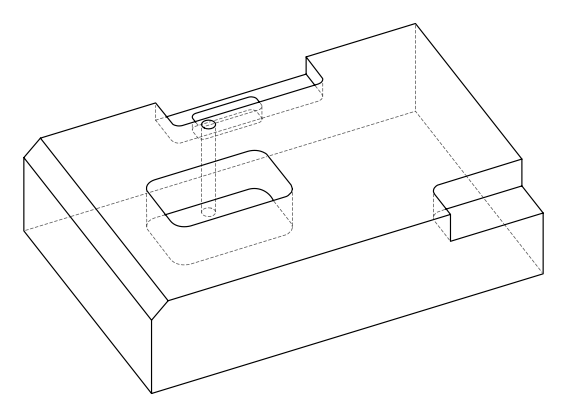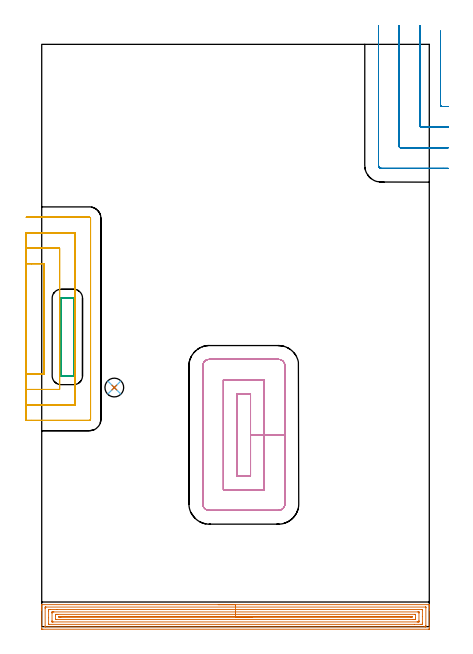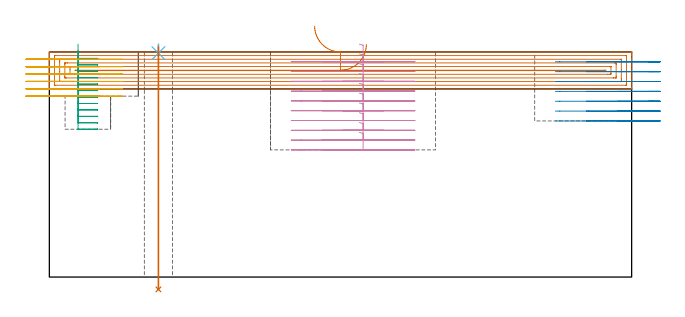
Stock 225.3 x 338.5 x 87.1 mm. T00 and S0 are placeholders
(PLAN: 7 operations, 6 tool changes, 46.6 min)
(1 AREA_MILL | FG_CHAMFER_SURFACE | UGT0205_001 | 10.99 min | 23038 mm3)
(2 MILL_CORNER_NOTCH_RECTANGULAR | CORNER_NOTCH_RECTANGULAR | NXT0201_012 | Follow Part, ap 4, ae 75% | 5.5 min | 79673 mm3)
(3 MILL_RECTANGULAR_POCKET | POCKET_RECTANGULAR_STRAIGHT | NXT0201_013 | Follow Part, ap 2.5, ae 75% | 3.61 min | 28510 mm3)
(4 MILL_RECTANGULAR_POCKET_1 | POCKET_RECTANGULAR_STRAIGHT_1 | NXT0201_012 | Follow Part, ap 4, ae 75% | 12.53 min | 246473 mm3)
(5 MILL_SLOT | SLOT_PARTIAL_RECTANGULAR | NXT0201_011 | Follow Part, ap 3, ae 75% | 13.56 min | 59909 mm3)
(6 SPOT_DRILL | STEP1HOLE | NXT0321_9005460120000 | 0.03 min | 15 mm3)
(7 DRILL_THROUGH_HOLE_INTO_CENTER | STEP1HOLE | UGT0301_221 | 0.38 min | 8123 mm3)
(TOOL UGT0205_001 | Chamfer Mill 20 x 3 x 45 deg. | D20 FL50 Z2)
(TOOL NXT0201_012 | ENDMILL 16mm [2P460-1600-NA 1630] | D16 FL38 Z6)
(TOOL NXT0201_013 | ENDMILL 10mm | D10 FL30 Z4)
(TOOL NXT0201_011 | ENDMILL 12mm [2P460-1200-NA 1630] | D12 FL38 Z6)
(TOOL NXT0321_9005460120000 | NC Spot Drill, 142deg, 12mm, Carbide, Uncoated | D12 PA142 FL30 Z2)
(TOOL UGT0301_221 | Twist Drill 10.9 mm | D10.9 PA118 FL92 Z2)
(OP 1 AREA_MILL)
G17 G21 G94 G90
T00 M6
G54
G17 G0 G90 X102.65 Y12.8 S1061 M3
G43 Z97.1 H0
G94 G1 X102.688 Z96.228 F250.
X102.802 Z95.363
X102.991 Z94.512
X103.253 Z93.68
X103.587 Z92.874
X103.99 Z92.1
X104.458 Z91.364
X104.99 Z90.672
X105.579 Z90.029
X106.222 Z89.439
X106.914 Z88.908
X107.65 Z88.44
X108.424 Z88.037
X109.23 Z87.703
X110.062 Z87.441
X110.914 Z87.252
X111.778 Z87.138
X112.65 Z87.1
X225.137
X225.291 Y12.797 Z87.088
X225.293 Y12.777 Z87.068
X225.3 Y12.428 Z86.727
Y12.054 Z86.353
Y11.406 Z85.701
Y10.197 Z84.493
Y9.635 Z83.929
Y-0.991 Z73.306
X225.298 Y-1.274 Z73.023
X225.29 Y-1.492 Z72.806
X225.071 Y-1.499 Z72.799
X0.61 Y-1.5 Z72.8
X0.226 Y-1.496 Z72.802
X0.01 Y-1.492 Z72.806
X0. Y-1.272 Z73.025
Y9.635 Z83.929
Y10.197 Z84.493
Y10.52 Z84.817
Y11.082 Z85.378
Y11.406 Z85.701
Y12.054 Z86.353
Y12.428 Z86.727
X0.007 Y12.777 Z87.068
X0.009 Y12.797 Z87.088
X0.163 Y12.8 Z87.1
X112.65
Y11.386 Z85.686
X223.127 Y11.385 Z85.685
X223.227 Y11.383 Z85.683
X223.276 Y11.38 Z85.68
X223.29 Y11.377 Z85.677
X223.292 Y11.361 Z85.661
X223.296 Y11.256 Z85.556
X223.3 Y11.014 Z85.314
X223.299 Y0.78 Z75.08
X223.298 Y0.39 Z74.69
X223.29 Y-0.004 Z74.296
X223.278 Y-0.079 Z74.221
X223.231 Y-0.081 Z74.219
X223.123 Y-0.084 Z74.216
X222.905 Y-0.086 Z74.214
X222.885
X2.174 Y-0.085 Z74.215
X2.073 Y-0.083 Z74.217
X2.024 Y-0.08 Z74.22
X2.01 Y-0.077 Z74.223
X2.008 Y-0.061 Z74.239
X2.003 Y0.044 Z74.344
X2. Y0.286 Z74.586
X2.001 Y10.52 Z84.82
X2.002 Y10.91 Z85.21
X2.01 Y11.304 Z85.604
X2.022 Y11.379 Z85.679
X2.069 Y11.381 Z85.681
X2.177 Y11.384 Z85.684
X2.395 Y11.386 Z85.686
X2.416
X112.65
Y9.972 Z84.272
X221.119 Y9.971 Z84.271
X221.232 Y9.969 Z84.269
X221.272 Y9.967 Z84.267
X221.288 Y9.966 Z84.266
X221.291 Y9.933 Z84.233
X221.296 Y9.814 Z84.114
X221.299 Y9.635 Z83.935
X221.3 Y9.456 Z83.756
Y5.914 Z80.214
Y2.372 Z76.672
X221.297 Y1.665 Z75.965
X221.293 Y1.492 Z75.792
X221.28 Y1.336 Z75.636
X221.119 Y1.334 Z75.634
X220.565 Y1.33 Z75.63
X216.627 Y1.328 Z75.628
X4.181 Y1.329 Z75.629
X4.068 Y1.331 Z75.631
X4.028 Y1.333 Z75.633
X4.012 Y1.334 Z75.634
X4.009 Y1.367 Z75.667
X4.004 Y1.486 Z75.786
X4.001 Y1.665 Z75.965
X4. Y1.844 Z76.144
Y5.207 Z79.507
Y8.928 Z83.228
X4.003 Y9.635 Z83.935
X4.007 Y9.808 Z84.108
X4.02 Y9.964 Z84.264
X4.181 Y9.966 Z84.266
X4.735 Y9.97 Z84.27
X8.971 Y9.972 Z84.272
X112.65
Y8.557 Z82.857
X218.635
X219.199 Y8.552 Z82.852
X219.259 Y8.55 Z82.85
X219.29 Y8.545 Z82.845
X219.292 Y8.5 Z82.8
X219.296 Y8.299 Z82.599
X219.3 Y7.897 Z82.197
Y3.436 Z77.736
X219.296 Y3.01 Z77.31
X219.292 Y2.798 Z77.098
X219.29 Y2.751 Z77.051
X219.239 Y2.748 Z77.048
X219.138 Y2.745 Z77.045
X218.441 Y2.743 Z77.043
X218.247
X6.665
X6.101 Y2.748 Z77.048
X6.041 Y2.75 Z77.05
X6.01 Y2.755 Z77.055
X6.008 Y2.8 Z77.1
X6.004 Y3.001 Z77.301
X6. Y3.403 Z77.703
Y7.864 Z82.164
X6.004 Y8.29 Z82.59
X6.008 Y8.502 Z82.802
X6.01 Y8.549 Z82.849
X6.061 Y8.552 Z82.852
X6.162 Y8.555 Z82.855
X6.859 Y8.557 Z82.857
X7.053
X112.65
Y7.143 Z81.443
X216.822
X217.154 Y7.14 Z81.44
X217.248 Y7.137 Z81.437
X217.291 Y7.134 Z81.434
X217.293 Y7.125 Z81.425
X217.297 Y7.07 Z81.37
X217.299 Y6.978 Z81.278
X217.3 Y5.207 Z79.507
X217.299 Y4.569 Z78.869
X217.294 Y4.322 Z78.622
X217.29 Y4.169 Z78.469
X216.988 Y4.161 Z78.461
X216.82 Y4.158 Z78.458
X216.656 Y4.157 Z78.457
X215.929
X8.478
X8.146 Y4.16 Z78.46
X8.052 Y4.163 Z78.463
X8.009 Y4.166 Z78.466
X8.007 Y4.175 Z78.475
X8.003 Y4.23 Z78.53
X8.001 Y4.322 Z78.622
X8. Y6.093 Z80.393
X8.001 Y6.731 Z81.031
X8.006 Y6.978 Z81.278
X8.01 Y7.131 Z81.431
X8.312 Y7.139 Z81.439
X8.48 Y7.142 Z81.442
X8.644 Y7.143 Z81.443
X9.371
X112.65
Y5.729 Z80.029
X214.503 Y5.728 Z80.028
X214.87 Y5.726 Z80.026
X215.244 Y5.722 Z80.022
X215.29 Y5.717 Z80.017
X215.295 Y5.671 Z79.971
X215.29 Y5.586 Z79.886
X215.221 Y5.578 Z79.878
X215.029 Y5.574 Z79.874
X214.87 Y5.572 Z79.872
X214.503 Y5.571 Z79.871
X214.344
X10.797 Y5.572 Z79.872
X10.43 Y5.574 Z79.874
X10.056 Y5.578 Z79.878
X10.01 Y5.583 Z79.883
X10.005 Y5.629 Z79.929
X10.01 Y5.714 Z80.014
X10.079 Y5.722 Z80.022
X10.271 Y5.726 Z80.026
X10.43 Y5.728 Z80.028
X11.323 Y5.729 Z80.029
X112.65
X113.522 Z80.067
X114.386 Z80.181
X115.238 Z80.37
X116.07 Z80.632
X116.876 Z80.966
X117.65 Z81.369
X118.386 Z81.837
X119.078 Z82.368
X119.721 Z82.958
X120.31 Z83.601
X120.842 Z84.293
X121.31 Z85.029
X121.713 Z85.803
X122.047 Z86.609
X122.309 Z87.441
X122.498 Z88.292
X122.612 Z89.157
X122.65 Z90.029
G0 Z97.1
M5
M2
(OP 2 MILL_CORNER_NOTCH_RECTANGULAR)
G17 G21 G94 G90
T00 M6
G54
G17 G0 G90 X231.8 Y346.164 S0 M3
G43 Z97.1 H1
Z83.286
G94 G1 Y343.164 F250.
Y303.196 F500.
G3 X232.596 Y302.4 R0.8
G1 X233.3
X236.3 F250.
G0 Z97.1
X219.8 Y349.5
Z83.286
G1 Y346.5
Y291.196 F500.
G3 X220.596 Y290.4 R0.8
G1 X233.3
X236.3 F250.
G0 Z97.1
X207.8 Y349.5
Z83.286
G1 Y346.5
Y279.196 F500.
G3 X208.596 Y278.4 R0.8
G1 X233.3
X236.3 F250.
G0 Z97.1
X195.8 Y349.5
Z83.286
G1 Y346.5
Y268.1 F500.
G3 X197.5 Y266.4 R1.7
G1 X233.3
X236.3 F250.
G0 Z97.1
X231.8 Y346.164
Z79.471
G1 Y343.164
Y303.196 F500.
G3 X232.596 Y302.4 R0.8
G1 X233.3
X236.3 F250.
G0 Z97.1
X219.8 Y349.5
Z79.471
G1 Y346.5
Y291.196 F500.
G3 X220.596 Y290.4 R0.8
G1 X233.3
X236.3 F250.
G0 Z97.1
X207.8 Y349.5
Z79.471
G1 Y346.5
Y279.196 F500.
G3 X208.596 Y278.4 R0.8
G1 X233.3
X236.3 F250.
G0 Z97.1
X195.8 Y349.5
Z79.471
G1 Y346.5
Y268.1 F500.
G3 X197.5 Y266.4 R1.7
G1 X233.3
X236.3 F250.
G0 Z97.1
X231.8 Y346.164
Z75.657
G1 Y343.164
Y303.196 F500.
G3 X232.596 Y302.4 R0.8
G1 X233.3
X236.3 F250.
G0 Z97.1
X219.8 Y349.5
Z75.657
G1 Y346.5
Y291.196 F500.
G3 X220.596 Y290.4 R0.8
G1 X233.3
X236.3 F250.
G0 Z97.1
X207.8 Y349.5
Z75.657
G1 Y346.5
Y279.196 F500.
G3 X208.596 Y278.4 R0.8
G1 X233.3
X236.3 F250.
G0 Z97.1
X195.8 Y349.5
Z75.657
G1 Y346.5
Y268.1 F500.
G3 X197.5 Y266.4 R1.7
G1 X233.3
X236.3 F250.
G0 Z97.1
X231.8 Y346.164
Z71.843
G1 Y343.164
Y303.196 F500.
G3 X232.596 Y302.4 R0.8
G1 X233.3
X236.3 F250.
G0 Z97.1
X219.8 Y349.5
Z71.843
G1 Y346.5
Y291.196 F500.
G3 X220.596 Y290.4 R0.8
G1 X233.3
X236.3 F250.
G0 Z97.1
X207.8 Y349.5
Z71.843
G1 Y346.5
Y279.196 F500.
G3 X208.596 Y278.4 R0.8
G1 X233.3
X236.3 F250.
G0 Z97.1
X195.8 Y349.5
Z71.843
G1 Y346.5
Y268.1 F500.
G3 X197.5 Y266.4 R1.7
G1 X233.3
X236.3 F250.
G0 Z97.1
X231.8 Y346.164
Z68.029
G1 Y343.164
Y303.196 F500.
G3 X232.596 Y302.4 R0.8
G1 X233.3
X236.3 F250.
G0 Z97.1
X219.8 Y349.5
Z68.029
G1 Y346.5
Y291.196 F500.
G3 X220.596 Y290.4 R0.8
G1 X233.3
X236.3 F250.
G0 Z97.1
X207.8 Y349.5
Z68.029
G1 Y346.5
Y279.196 F500.
G3 X208.596 Y278.4 R0.8
G1 X233.3
X236.3 F250.
G0 Z97.1
X195.8 Y349.5
Z68.029
G1 Y346.5
Y268.1 F500.
G3 X197.5 Y266.4 R1.7
G1 X233.3
X236.3 F250.
G0 Z97.1
X231.8 Y346.164
Z64.214
G1 Y343.164
Y303.196 F500.
G3 X232.596 Y302.4 R0.8
G1 X233.3
X236.3 F250.
G0 Z97.1
X219.8 Y349.5
Z64.214
G1 Y346.5
Y291.196 F500.
G3 X220.596 Y290.4 R0.8
G1 X233.3
X236.3 F250.
G0 Z97.1
X207.8 Y349.5
Z64.214
G1 Y346.5
Y279.196 F500.
G3 X208.596 Y278.4 R0.8
G1 X233.3
X236.3 F250.
G0 Z97.1
X195.8 Y349.5
Z64.214
G1 Y346.5
Y268.1 F500.
G3 X197.5 Y266.4 R1.7
G1 X233.3
X236.3 F250.
G0 Z97.1
X231.8 Y346.164
Z60.4
G1 Y343.164
Y303.196 F500.
G3 X232.596 Y302.4 R0.8
G1 X233.3
X236.3 F250.
G0 Z97.1
X219.8 Y349.5
Z60.4
G1 Y346.5
Y291.196 F500.
G3 X220.596 Y290.4 R0.8
G1 X233.3
X236.3 F250.
G0 Z97.1
X207.8 Y349.5
Z60.4
G1 Y346.5
Y279.196 F500.
G3 X208.596 Y278.4 R0.8
G1 X233.3
X236.3 F250.
G0 Z97.1
X195.8 Y349.5
Z60.4
G1 Y346.5
Y268.1 F500.
G3 X197.5 Y266.4 R1.7
G1 X233.3
X236.3 F250.
G0 Z97.1
M5
M2
(OP 3 MILL_RECTANGULAR_POCKET)
G17 G21 G94 G90
T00 M6
G54
G17 G0 G90 X11.1 Y188.895 S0 M3
G43 Z97.1 H0
Z90.1
G94 G1 Y168.4 Z84.608 F250.
Y145.8 F500.
X11.105 Y145.745
X11.145 Y145.705
X11.2 Y145.7
X18.6
X18.655 Y145.705
X18.695 Y145.745
X18.7 Y145.8
Y191.
X18.695 Y191.055
X18.655 Y191.095
X18.6 Y191.1
X11.2
X11.145 Y191.095
X11.105 Y191.055
X11.1 Y191.
Y168.4
Y167.4
G0 Y188.895 Z87.608
G1 Y168.4 Z82.117 F250.
Y145.8 F500.
X11.105 Y145.745
X11.145 Y145.705
X11.2 Y145.7
X18.6
X18.655 Y145.705
X18.695 Y145.745
X18.7 Y145.8
Y191.
X18.695 Y191.055
X18.655 Y191.095
X18.6 Y191.1
X11.2
X11.145 Y191.095
X11.105 Y191.055
X11.1 Y191.
Y168.4
Y167.4
G0 Y188.895 Z85.117
G1 Y168.4 Z79.625 F250.
Y145.8 F500.
X11.105 Y145.745
X11.145 Y145.705
X11.2 Y145.7
X18.6
X18.655 Y145.705
X18.695 Y145.745
X18.7 Y145.8
Y191.
X18.695 Y191.055
X18.655 Y191.095
X18.6 Y191.1
X11.2
X11.145 Y191.095
X11.105 Y191.055
X11.1 Y191.
Y168.4
Y167.4
G0 Y188.895 Z82.625
G1 Y168.4 Z77.133 F250.
Y145.8 F500.
X11.105 Y145.745
X11.145 Y145.705
X11.2 Y145.7
X18.6
X18.655 Y145.705
X18.695 Y145.745
X18.7 Y145.8
Y191.
X18.695 Y191.055
X18.655 Y191.095
X18.6 Y191.1
X11.2
X11.145 Y191.095
X11.105 Y191.055
X11.1 Y191.
Y168.4
Y167.4
G0 Y188.895 Z80.133
G1 Y168.4 Z74.642 F250.
Y145.8 F500.
X11.105 Y145.745
X11.145 Y145.705
X11.2 Y145.7
X18.6
X18.655 Y145.705
X18.695 Y145.745
X18.7 Y145.8
Y191.
X18.695 Y191.055
X18.655 Y191.095
X18.6 Y191.1
X11.2
X11.145 Y191.095
X11.105 Y191.055
X11.1 Y191.
Y168.4
Y167.4
G0 Y188.895 Z77.642
G1 Y168.4 Z72.15 F250.
Y145.8 F500.
X11.105 Y145.745
X11.145 Y145.705
X11.2 Y145.7
X18.6
X18.655 Y145.705
X18.695 Y145.745
X18.7 Y145.8
Y191.
X18.695 Y191.055
X18.655 Y191.095
X18.6 Y191.1
X11.2
X11.145 Y191.095
X11.105 Y191.055
X11.1 Y191.
Y168.4
Y167.4
G0 Y188.895 Z75.15
G1 Y168.4 Z69.658 F250.
Y145.8 F500.
X11.105 Y145.745
X11.145 Y145.705
X11.2 Y145.7
X18.6
X18.655 Y145.705
X18.695 Y145.745
X18.7 Y145.8
Y191.
X18.695 Y191.055
X18.655 Y191.095
X18.6 Y191.1
X11.2
X11.145 Y191.095
X11.105 Y191.055
X11.1 Y191.
Y168.4
Y167.4
G0 Y188.895 Z72.658
G1 Y168.4 Z67.167 F250.
Y145.8 F500.
X11.105 Y145.745
X11.145 Y145.705
X11.2 Y145.7
X18.6
X18.655 Y145.705
X18.695 Y145.745
X18.7 Y145.8
Y191.
X18.695 Y191.055
X18.655 Y191.095
X18.6 Y191.1
X11.2
X11.145 Y191.095
X11.105 Y191.055
X11.1 Y191.
Y168.4
Y167.4
G0 Y188.895 Z70.167
G1 Y168.4 Z64.675 F250.
Y145.8 F500.
X11.105 Y145.745
X11.145 Y145.705
X11.2 Y145.7
X18.6
X18.655 Y145.705
X18.695 Y145.745
X18.7 Y145.8
Y191.
X18.695 Y191.055
X18.655 Y191.095
X18.6 Y191.1
X11.2
X11.145 Y191.095
X11.105 Y191.055
X11.1 Y191.
Y168.4
Y167.4
G0 Y188.895 Z67.675
G1 Y168.4 Z62.183 F250.
Y145.8 F500.
X11.105 Y145.745
X11.145 Y145.705
X11.2 Y145.7
X18.6
X18.655 Y145.705
X18.695 Y145.745
X18.7 Y145.8
Y191.
X18.695 Y191.055
X18.655 Y191.095
X18.6 Y191.1
X11.2
X11.145 Y191.095
X11.105 Y191.055
X11.1 Y191.
Y168.4
Y167.4
G0 Y188.895 Z65.183
G1 Y168.4 Z59.692 F250.
Y145.8 F500.
X11.105 Y145.745
X11.145 Y145.705
X11.2 Y145.7
X18.6
X18.655 Y145.705
X18.695 Y145.745
X18.7 Y145.8
Y191.
X18.695 Y191.055
X18.655 Y191.095
X18.6 Y191.1
X11.2
X11.145 Y191.095
X11.105 Y191.055
X11.1 Y191.
Y168.4
Y167.4
G0 Y188.895 Z62.692
G1 Y168.4 Z57.2 F250.
Y145.8 F500.
X11.105 Y145.745
X11.145 Y145.705
X11.2 Y145.7
X18.6
X18.655 Y145.705
X18.695 Y145.745
X18.7 Y145.8
Y191.
X18.695 Y191.055
X18.655 Y191.095
X18.6 Y191.1
X11.2
X11.145 Y191.095
X11.105 Y191.055
X11.1 Y191.
Y168.4
Y167.4
G0 Z97.1
M5
M2
(OP 4 MILL_RECTANGULAR_POCKET_1)
G17 G21 G94 G90
T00 M6
G54
G17 G0 G90 X119.959 Y87.6 S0 M3
G43 Z97.1 H1
Z90.1
G94 G1 X121.4 Z89.714 F250.
Y111.5 Z83.31
Y135.4 F500.
X113.6
Y87.6
X121.4
Y111.5
X129.4
Y143.4
X105.6
Y79.6
X129.4
Y111.5
X141.4
Y151.6
G3 X137.6 Y155.4 R3.8
G1 X97.4
G3 X93.6 Y151.6 R3.8
G1 Y71.4
G3 X97.4 Y67.6 R3.8
G1 X137.6
G3 X141.4 Y71.4 R3.8
G1 Y111.5
Y112.5
G0 X119.959 Y87.6 Z86.31
G1 X121.4 Z85.924 F250.
Y111.5 Z79.52
Y135.4 F500.
X113.6
Y87.6
X121.4
Y111.5
X129.4
Y143.4
X105.6
Y79.6
X129.4
Y111.5
X141.4
Y151.6
G3 X137.6 Y155.4 R3.8
G1 X97.4
G3 X93.6 Y151.6 R3.8
G1 Y71.4
G3 X97.4 Y67.6 R3.8
G1 X137.6
G3 X141.4 Y71.4 R3.8
G1 Y111.5
Y112.5
G0 X119.959 Y87.6 Z82.52
G1 X121.4 Z82.134 F250.
Y111.5 Z75.73
Y135.4 F500.
X113.6
Y87.6
X121.4
Y111.5
X129.4
Y143.4
X105.6
Y79.6
X129.4
Y111.5
X141.4
Y151.6
G3 X137.6 Y155.4 R3.8
G1 X97.4
G3 X93.6 Y151.6 R3.8
G1 Y71.4
G3 X97.4 Y67.6 R3.8
G1 X137.6
G3 X141.4 Y71.4 R3.8
G1 Y111.5
Y112.5
G0 X119.959 Y87.6 Z78.73
G1 X121.4 Z78.344 F250.
Y111.5 Z71.94
Y135.4 F500.
X113.6
Y87.6
X121.4
Y111.5
X129.4
Y143.4
X105.6
Y79.6
X129.4
Y111.5
X141.4
Y151.6
G3 X137.6 Y155.4 R3.8
G1 X97.4
G3 X93.6 Y151.6 R3.8
G1 Y71.4
G3 X97.4 Y67.6 R3.8
G1 X137.6
G3 X141.4 Y71.4 R3.8
G1 Y111.5
Y112.5
G0 X119.959 Y87.6 Z74.94
G1 X121.4 Z74.554 F250.
Y111.5 Z68.15
Y135.4 F500.
X113.6
Y87.6
X121.4
Y111.5
X129.4
Y143.4
X105.6
Y79.6
X129.4
Y111.5
X141.4
Y151.6
G3 X137.6 Y155.4 R3.8
G1 X97.4
G3 X93.6 Y151.6 R3.8
G1 Y71.4
G3 X97.4 Y67.6 R3.8
G1 X137.6
G3 X141.4 Y71.4 R3.8
G1 Y111.5
Y112.5
G0 X119.959 Y87.6 Z71.15
G1 X121.4 Z70.764 F250.
Y111.5 Z64.36
Y135.4 F500.
X113.6
Y87.6
X121.4
Y111.5
X129.4
Y143.4
X105.6
Y79.6
X129.4
Y111.5
X141.4
Y151.6
G3 X137.6 Y155.4 R3.8
G1 X97.4
G3 X93.6 Y151.6 R3.8
G1 Y71.4
G3 X97.4 Y67.6 R3.8
G1 X137.6
G3 X141.4 Y71.4 R3.8
G1 Y111.5
Y112.5
G0 X119.959 Y87.6 Z67.36
G1 X121.4 Z66.974 F250.
Y111.5 Z60.57
Y135.4 F500.
X113.6
Y87.6
X121.4
Y111.5
X129.4
Y143.4
X105.6
Y79.6
X129.4
Y111.5
X141.4
Y151.6
G3 X137.6 Y155.4 R3.8
G1 X97.4
G3 X93.6 Y151.6 R3.8
G1 Y71.4
G3 X97.4 Y67.6 R3.8
G1 X137.6
G3 X141.4 Y71.4 R3.8
G1 Y111.5
Y112.5
G0 X119.959 Y87.6 Z63.57
G1 X121.4 Z63.184 F250.
Y111.5 Z56.78
Y135.4 F500.
X113.6
Y87.6
X121.4
Y111.5
X129.4
Y143.4
X105.6
Y79.6
X129.4
Y111.5
X141.4
Y151.6
G3 X137.6 Y155.4 R3.8
G1 X97.4
G3 X93.6 Y151.6 R3.8
G1 Y71.4
G3 X97.4 Y67.6 R3.8
G1 X137.6
G3 X141.4 Y71.4 R3.8
G1 Y111.5
Y112.5
G0 X119.959 Y87.6 Z59.78
G1 X121.4 Z59.394 F250.
Y111.5 Z52.99
Y135.4 F500.
X113.6
Y87.6
X121.4
Y111.5
X129.4
Y143.4
X105.6
Y79.6
X129.4
Y111.5
X141.4
Y151.6
G3 X137.6 Y155.4 R3.8
G1 X97.4
G3 X93.6 Y151.6 R3.8
G1 Y71.4
G3 X97.4 Y67.6 R3.8
G1 X137.6
G3 X141.4 Y71.4 R3.8
G1 Y111.5
Y112.5
G0 X119.959 Y87.6 Z55.99
G1 X121.4 Z55.604 F250.
Y111.5 Z49.2
Y135.4 F500.
X113.6
Y87.6
X121.4
Y111.5
X129.4
Y143.4
X105.6
Y79.6
X129.4
Y111.5
X141.4
Y151.6
G3 X137.6 Y155.4 R3.8
G1 X97.4
G3 X93.6 Y151.6 R3.8
G1 Y71.4
G3 X97.4 Y67.6 R3.8
G1 X137.6
G3 X141.4 Y71.4 R3.8
G1 Y111.5
Y112.5
G0 Z97.1
M5
M2
(OP 5 MILL_SLOT)
G17 G21 G94 G90
T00 M6
G54
G17 G0 G90 X-9. Y146.9 S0 M3
G43 Z97.1 H1
Z84.25
G94 G1 X-6. F250.
X1.4 F500.
Y211.
X-6.
X-9. F250.
Y137.9
X-6.
X10.4 F500.
Y220.
X-6.
X-9. F250.
Y128.9
X-6.
X19.4 F500.
Y229.
X-6.
X-9. F250.
Y119.9
X-6.
X27.7 F500.
G3 X28.4 Y120.6 R0.7
G1 Y237.3
G3 X27.7 Y238. R0.7
G1 X-6.
X-9. F250.
G0 Y146.9 Z81.4
G1 X-6.
X1.4 F500.
Y211.
X-6.
X-9. F250.
Y137.9
X-6.
X10.4 F500.
Y220.
X-6.
X-9. F250.
Y128.9
X-6.
X19.4 F500.
Y229.
X-6.
X-9. F250.
Y119.9
X-6.
X27.7 F500.
G3 X28.4 Y120.6 R0.7
G1 Y237.3
G3 X27.7 Y238. R0.7
G1 X-6.
X-9. F250.
G0 Y146.9 Z78.55
G1 X-6.
X1.4 F500.
Y211.
X-6.
X-9. F250.
Y137.9
X-6.
X10.4 F500.
Y220.
X-6.
X-9. F250.
Y128.9
X-6.
X19.4 F500.
Y229.
X-6.
X-9. F250.
Y119.9
X-6.
X27.7 F500.
G3 X28.4 Y120.6 R0.7
G1 Y237.3
G3 X27.7 Y238. R0.7
G1 X-6.
X-9. F250.
G0 Y146.9 Z75.7
G1 X-6.
X1.4 F500.
Y211.
X-6.
X-9. F250.
Y137.9
X-6.
X10.4 F500.
Y220.
X-6.
X-9. F250.
Y128.9
X-6.
X19.4 F500.
Y229.
X-6.
X-9. F250.
Y119.9
X-6.
X27.7 F500.
G3 X28.4 Y120.6 R0.7
G1 Y237.3
G3 X27.7 Y238. R0.7
G1 X-6.
X-9. F250.
G0 Y146.9 Z72.85
G1 X-6.
X1.4 F500.
Y211.
X-6.
X-9. F250.
Y137.9
X-6.
X10.4 F500.
Y220.
X-6.
X-9. F250.
Y128.9
X-6.
X19.4 F500.
Y229.
X-6.
X-9. F250.
Y119.9
X-6.
X27.7 F500.
G3 X28.4 Y120.6 R0.7
G1 Y237.3
G3 X27.7 Y238. R0.7
G1 X-6.
X-9. F250.
G0 Y146.9 Z70.
G1 X-6.
X1.4 F500.
Y211.
X-6.
X-9. F250.
Y137.9
X-6.
X10.4 F500.
Y220.
X-6.
X-9. F250.
Y128.9
X-6.
X19.4 F500.
Y229.
X-6.
X-9. F250.
Y119.9
X-6.
X27.7 F500.
G3 X28.4 Y120.6 R0.7
G1 Y237.3
G3 X27.7 Y238. R0.7
G1 X-6.
X-9. F250.
G0 Z97.1
M5
M2
(OP 6 SPOT_DRILL)
G17 G21 G94 G90
T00 M6
G54
G17 G0 G90 X42.2 Y139. S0 M3
G43 Z97.1 H0
G94 G81 G98 Z86.631 F250. R90.1
G80
M5
M2
(OP 7 DRILL_THROUGH_HOLE_INTO_CENTER)
G17 G21 G94 G90
T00 M6
G54
G17 G0 G90 X42.2 Y139. S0 M3
G43 Z97.1 H0
G94 G73 G98 Z-4.775 F250. Q10.208 R89.1
G80
M5
M2
